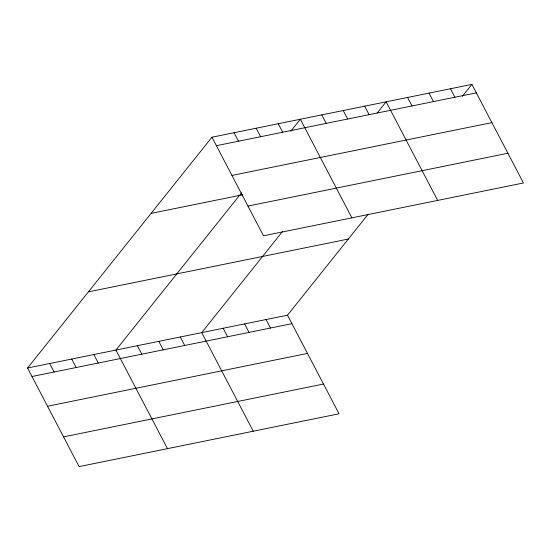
<?xml version="1.0" encoding="UTF-8"?>
<svg xmlns="http://www.w3.org/2000/svg" width="551" height="551" viewBox="0 0 551 551"><rect width="100%" height="100%" fill="white"/><g stroke="black" fill="none" stroke-linecap="round" stroke-linejoin="round"><path stroke-width="0.83" d="M368.206 214.181L287.498 315.193L339.037 413.787L79.096 466.607L27.55 368.02L211.963 137.213L471.904 84.393L523.45 182.98L263.502 235.807L211.963 137.213M241.607 192.767L115.93 350.057L167.476 448.652M290.818 131.172L300.343 119.257L351.889 217.845M282.422 231.613L201.714 332.625L253.253 431.219M377.132 113.079L386.127 101.825L437.666 200.412M462.379 96.308L471.904 84.393M216.398 145.698L476.346 92.878M231.943 175.438L491.891 122.611M151.105 213.382L242.784 194.751M247.957 206.074L507.905 153.247M88.408 291.851L348.349 239.031M27.55 368.02L287.498 315.193M31.986 376.505L291.934 323.678M47.531 406.239L307.479 353.411M63.551 436.874L323.492 384.047M450.463 88.745L454.899 97.231M429.015 93.105L433.451 101.591M407.568 97.465L412.003 105.95M364.679 106.178L369.115 114.663M343.232 110.537L347.667 119.023M321.791 114.897L326.226 123.383M278.248 123.741L282.684 132.226M256.153 128.231L260.589 136.717M234.058 132.722L238.493 141.208M266.05 319.552L270.486 328.038M244.603 323.912L249.038 332.398M223.162 328.265L227.597 336.751M180.267 336.985L184.702 345.47M158.819 341.344L163.261 349.83M137.378 345.697L141.814 354.183M93.835 354.548L98.271 363.033M71.74 359.038L76.176 367.524M49.645 363.529L54.081 372.015"/></g></svg>
